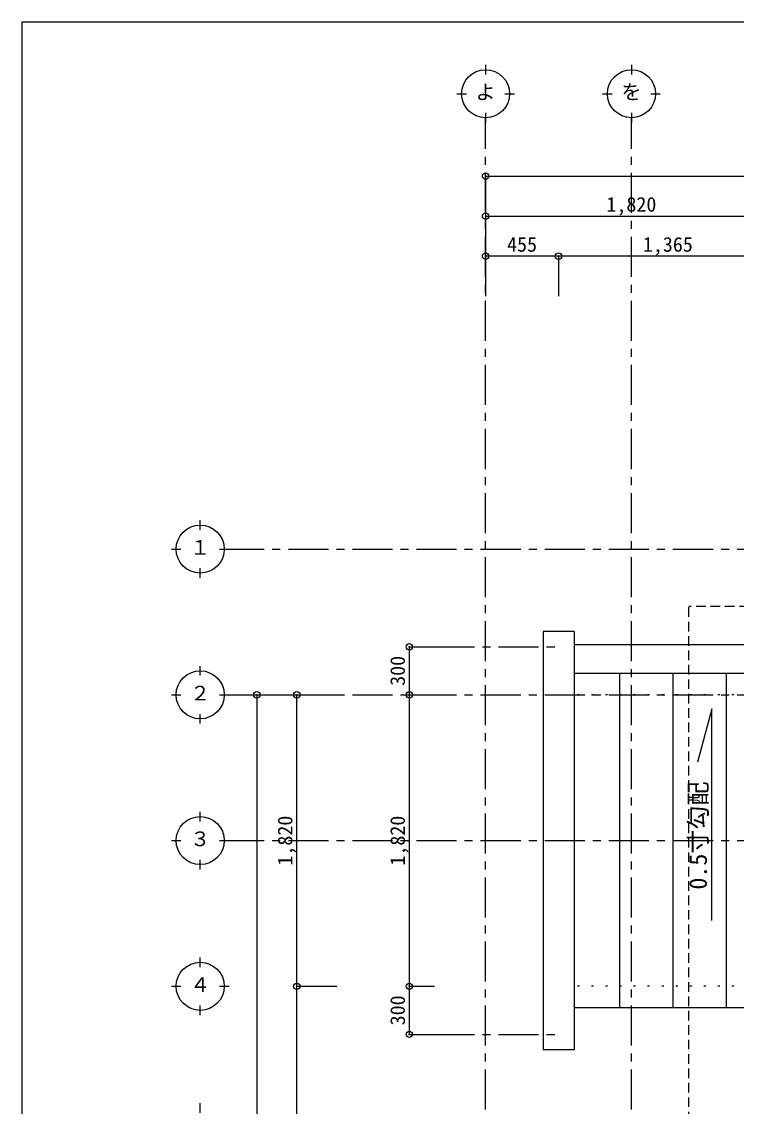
# Model space of a CAD drawing. Units: millimetres at full size, sheet at 1:50. Extents: x -21826 to 54909, y -26252 to 22610.
# Drawn here: x 13302 to 17766, y 15832 to 22610 of the extents above; entities that cross this region are included whole.
import ezdxf
from ezdxf.enums import TextEntityAlignment as Align

# ---------------------------------------------------------------- set-up
doc = ezdxf.new("R2010")
doc.units = ezdxf.units.MM
doc.header["$LTSCALE"] = 50
doc.header["$PDMODE"] = 32
doc.header["$PDSIZE"] = 40
for name, pattern in [('CHAIN1', [8, 5, -1, 1, -1]), ('DASHED1', [1.8, 1.2, -0.6]), ('DOTTED', [1.75, 0.25, -1.5])]:
    doc.linetypes.add(name, pattern=pattern)
for name, color, linetype, lineweight in [('3-0_補助線', 5, 'Continuous', 25), ('3-1_通り芯・通り番号', 7, 'Continuous', 25), ('3-4_下地・間柱(水色)', 4, 'Continuous', 9), ('3-8_ハッチング', 4, 'Continuous', 9), ('3-A_文字', 7, 'Continuous', 25), ('3-F_寸法・方位', 7, 'Continuous', 25), ('F-F_図面枠（共通）', 7, 'Continuous', 25)]:
    doc.layers.add(name, color=color, linetype=linetype, lineweight=lineweight)
doc.styles.add('ＭＳ ゴシック', font='')
doc.styles.get('ＭＳ ゴシック').set_extended_font_data('MS Gothic')

msp = doc.modelspace()

# ---------------------------------------------------------------- linework, layer by layer
at = {"layer": '3-0_補助線'}
for p, q in [((16747.71, 18542.22), (17966.21, 18542.22)), ((17919.71, 16452.22), (16747.71, 16452.22))]:
    msp.add_line(p, q, dxfattribs=at)
msp.add_lwpolyline([(16747.71, 18722.22), (17966.21, 18722.22), (17966.21, 18503.72)], dxfattribs=at)
at = {"layer": '3-1_通り芯・通り番号'}
for p, q in [((16196.21, 22340.74), (16196.21, 22280.74)), ((17106.21, 22340.74), (17106.21, 22280.74)), ((16016.21, 22160.74), (16076.21, 22160.74)), ((16316.21, 22160.74), (16376.21, 22160.74)), ((16926.21, 22160.74), (16986.21, 22160.74)), ((17226.21, 22160.74), (17286.21, 22160.74)), ((16196.21, 22040.74), (16196.21, 21980.74)), ((17106.21, 22040.74), (17106.21, 21980.74)), ((14415.29, 19437.22), (14415.29, 19497.22)), ((14235.29, 19317.22), (14295.29, 19317.22)), ((14535.29, 19317.22), (14595.29, 19317.22)), ((14415.29, 19137.22), (14415.29, 19197.22)), ((14415.29, 18527.22), (14415.29, 18587.22)), ((14235.29, 18407.22), (14295.29, 18407.22)), ((14535.29, 18407.22), (14595.29, 18407.22)), ((14415.29, 18227.22), (14415.29, 18287.22)), ((14415.29, 17617.22), (14415.29, 17677.22)), ((14235.29, 17497.22), (14295.29, 17497.22)), ((14535.29, 17497.22), (14595.29, 17497.22)), ((14415.29, 17317.22), (14415.29, 17377.22)), ((14415.29, 16707.22), (14415.29, 16767.22)), ((14235.29, 16587.22), (14295.29, 16587.22)), ((14535.29, 16587.22), (14595.29, 16587.22)), ((14415.29, 16407.22), (14415.29, 16467.22)), ((14415.29, 15797.22), (14415.29, 15857.22))]:
    msp.add_line(p, q, dxfattribs=at)
at = {"layer": '3-1_通り芯・通り番号', "color": 1, "linetype": 'CHAIN1', "lineweight": 18}
for p, q in [((16196.21, 10217.22), (16196.21, 22010.74)), ((17106.21, 10217.22), (17106.21, 22010.74)), ((14565.29, 19317.22), (28820.91, 19317.22)), ((15877.11, 18707.22), (16651.21, 18707.22)), ((14565.29, 18407.22), (28820.91, 18407.22)), ((14565.29, 17497.22), (28820.91, 17497.22)), ((15877.11, 16287.22), (16651.21, 16287.22))]:
    msp.add_line(p, q, dxfattribs=at)
at = {"layer": '3-1_通り芯・通り番号', "linetype": 'DOTTED'}
for p, q in [((17919.71, 18407.22), (16747.71, 18407.22)), ((17919.71, 16587.22), (16747.71, 16587.22))]:
    msp.add_line(p, q, dxfattribs=at)
at = {"layer": '3-1_通り芯・通り番号'}
for centre in [(16196.21, 22160.74), (17106.21, 22160.74), (14415.29, 19317.22), (14415.29, 18407.22), (14415.29, 17497.22), (14415.29, 16587.22)]:
    msp.add_circle(centre, 150, dxfattribs=at)
at = {"layer": '3-4_下地・間柱(水色)'}
for p, q in [((16554.71, 18803.72), (16554.71, 16190.72)), ((16747.71, 18803.72), (16554.71, 18803.72)), ((16747.71, 18803.72), (16747.71, 16190.72)), ((16747.71, 16190.72), (16554.71, 16190.72))]:
    msp.add_line(p, q, dxfattribs=at)
at = {"layer": '3-8_ハッチング', "color": 2}
for p, q in [((17030.71, 18542.22), (17030.71, 16452.22)), ((17363.71, 18542.22), (17363.71, 16452.22)), ((17696.71, 18542.22), (17696.71, 16452.22))]:
    msp.add_line(p, q, dxfattribs=at)
at = {"layer": '3-F_寸法・方位'}
for p, q in [((16196.21, 21646.51), (27116.21, 21646.51)), ((16196.21, 21646.51), (16196.21, 21396.51)), ((16196.21, 21396.51), (18016.21, 21396.51)), ((16196.21, 21396.51), (16196.21, 21146.51)), ((16651.21, 21146.51), (16196.21, 21146.51)), ((16196.21, 21146.51), (16196.21, 20896.51)), ((18016.21, 21146.51), (16651.21, 21146.51)), ((16651.21, 21146.51), (16651.21, 20896.51)), ((15720.24, 18707.22), (15720.24, 18407.22)), ((15720.24, 18707.22), (15877.11, 18707.22)), ((14768.14, 18407.22), (14768.14, 12947.22)), ((14768.14, 18407.22), (15018.14, 18407.22)), ((14768.14, 18407.22), (15018.14, 18407.22)), ((15018.14, 16587.22), (15018.14, 18407.22)), ((15018.14, 18407.22), (15268.14, 18407.22)), ((15720.24, 18407.22), (15877.11, 18407.22)), ((15720.24, 18407.22), (15720.24, 16587.22)), ((15018.14, 14767.22), (15018.14, 16587.22)), ((15018.14, 16587.22), (15268.14, 16587.22)), ((15720.24, 16587.22), (15877.11, 16587.22)), ((15720.24, 16587.22), (15720.24, 16287.22)), ((15720.24, 16287.22), (15877.11, 16287.22))]:
    msp.add_line(p, q, dxfattribs=at)
at = {"layer": '3-F_寸法・方位', "color": 4, "linetype": 'DASHED1', "lineweight": 9}
for p in [(17464.71, 13043.72), (27019.71, 18958.72)]:
    msp.add_line(p, (17464.71, 18958.72), dxfattribs=at)
at = {"layer": '3-F_寸法・方位'}
msp.add_lwpolyline([(17607.93, 16998), (17607.93, 18320.57), (17518.66, 17987.44)], dxfattribs=at)
for p in [(16196.21, 21646.51), (16196.21, 21396.51), (16196.21, 21146.51), (16651.21, 21146.51), (15720.24, 18707.22), (14768.14, 18407.22), (15018.14, 18407.22), (15720.24, 18407.22), (15018.14, 16587.22), (15720.24, 16587.22), (15720.24, 16287.22)]:
    msp.add_point(p, dxfattribs=at)
at = {"layer": 'F-F_図面枠（共通）'}
for q in [(33101.73, 22610.29), (13301.73, 8810.29), (33101.73, 22610.29)]:
    msp.add_line((13301.73, 22610.29), q, dxfattribs=at)

# ---------------------------------------------------------------- texts
at = {"layer": '3-A_文字', "style": 'ＭＳ ゴシック'}
for s, p in [('よ', (16133.71, 22098.24)), ('を', (17043.71, 22098.24)), ('１', (14352.79, 19254.72)), ('２', (14352.79, 18344.72)), ('３', (14352.79, 17434.72)), ('４', (14352.79, 16524.72))]:
    msp.add_text(s, height=91.64, dxfattribs=at).set_placement(p, align=Align.BOTTOM_LEFT)
msp.add_text('0.5寸勾配', height=110, rotation=90, dxfattribs=at).set_placement((17609.94, 17191.06), align=Align.BOTTOM_LEFT)
at = {"layer": '3-F_寸法・方位', "style": 'ＭＳ ゴシック'}
for s, p in [('1,820', (16949.96, 21396.51)), ('455', (16329.96, 21146.51)), ('1,365', (17177.46, 21146.51))]:
    msp.add_text(s, height=91.64, dxfattribs=at).set_placement(p, align=Align.BOTTOM_LEFT)
for s, p in [('300', (15720.24, 18463.47)), ('1,820', (15018.14, 17340.97)), ('1,820', (15720.24, 17340.97)), ('300', (15720.24, 16343.47))]:
    msp.add_text(s, height=91.64, rotation=90, dxfattribs=at).set_placement(p, align=Align.BOTTOM_LEFT)

doc.saveas('drawing.dxf')
